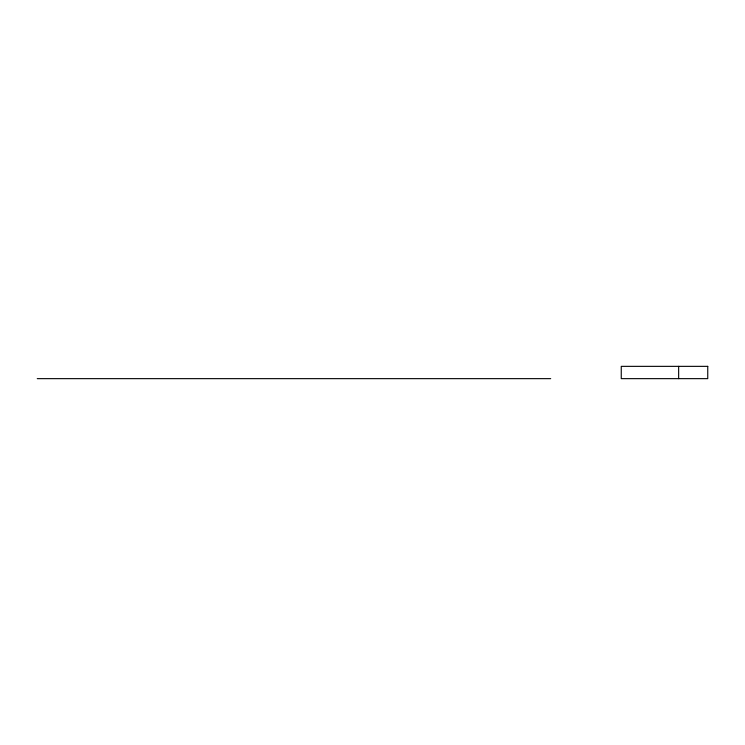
<?xml version="1.0" encoding="UTF-8"?>
<svg xmlns="http://www.w3.org/2000/svg" width="745" height="745" viewBox="0 0 745 745"><rect width="100%" height="100%" fill="white"/><g stroke="black" fill="none" stroke-linecap="round" stroke-linejoin="round"><path stroke-width="1.12" d="M37.25 378.646L550.695 378.646M678.648 366.354L678.648 378.646M707.75 366.354L621.255 366.354L621.255 378.646L707.75 378.646L707.75 366.354"/></g></svg>
